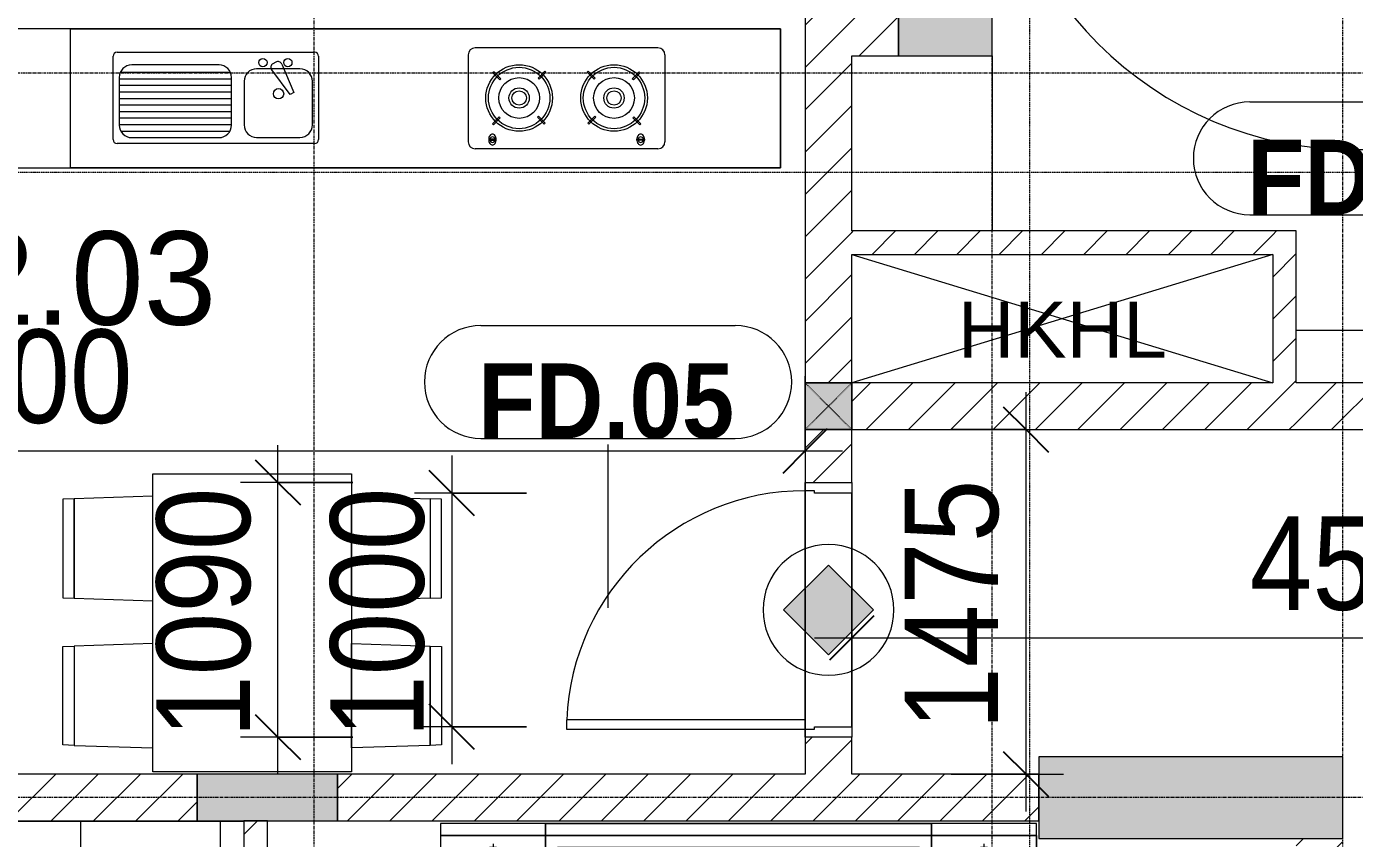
# Model space of a CAD drawing. Header units: millimetres. Extents: x 962 to 239635, y -15958 to 82755.
# Drawn here: x 172573 to 178253, y 69762 to 73237 of the extents above; entities that cross this region are included whole.
import ezdxf

# ---------------------------------------------------------------- set-up
doc = ezdxf.new("R2010")
doc.units = ezdxf.units.MM
for name, pattern in [('Dash', [6, 3, -3]), ('Dash Dot 3_16_', [7.9375, 4.7625, -1.5875, 0, -1.5875]), ('Grid Line', [22.225, 12.7, -3.175, 3.175, -3.175])]:
    doc.linetypes.add(name, pattern=pattern)
for name, color, linetype, lineweight in [('0-1', 7, 'Continuous', 5), ('0-2', 250, 'Continuous', 9), ('A-ANNO-DIMS', 211, 'Continuous', 9), ('A-ANNO-DIMS-160', 211, 'Continuous', 9), ('A-ANNO-NOTE', 131, 'Continuous', 9), ('A-AREA-IDEN', 2, 'Continuous', 9), ('A-DETL-GENF-2', 1, 'Continuous', 9), ('A-DETL-THIN-1', 151, 'Continuous', 9), ('A-DOOR-4', 1, 'Continuous', 9), ('A-DOOR-FRAM-1', 1, 'Continuous', 9), ('A-DOOR-IDEN', 31, 'Continuous', 9), ('A-FLOR-1', 250, 'Continuous', 9), ('A-FLOR-2', 9, 'Continuous', 9), ('A-WALL', 113, 'Continuous', 9), ('A-WALL-1', 253, 'Continuous', 18), ('A-WALL-3', 113, 'Continuous', 18), ('A-WALL-PATT-1', 10, 'Continuous', 9), ('A-WALL-PATT-2', 111, 'Continuous', 9), ('G-ANNO-SYMB-1', 111, 'Dash Dot 3_16_', 18), ('G-ANNO-TEXT-1', 7, 'Continuous', 9), ('G-IMPT-1', 254, 'Continuous', 9), ('I-FURN', 30, 'Continuous', 9), ('I-FURN-1', 254, 'Continuous', 9), ('S-COLS', 52, 'Continuous', 9), ('S-COLS-1', 52, 'Continuous', 5), ('S-COLS-2', 7, 'Continuous', 18), ('S-COLS-5', 52, 'Dash', 9), ('S-COLS-6', 52, 'Continuous', 18), ('S-COLS-HDLN', 52, 'Dash', 9), ('S-GRID-1', 1, 'Grid Line', 9)]:
    doc.layers.add(name, color=color, linetype=linetype, lineweight=lineweight)
doc.styles.add('Arial_10', font='arial_0.ttf', dxfattribs={"height": 240})
doc.styles.add('Arial_11', font='arial_0.ttf', dxfattribs={"height": 400})
doc.styles.add('Arial_B_6', font='arialbd_0.ttf', dxfattribs={"width": 0.9, "height": 320})
doc.styles.add('UTM Avo', font='UTM Avo.ttf', dxfattribs={"width": 0.9, "height": 400})
doc.dimstyles.new('1_Dim_chi_tiet_2_5', dxfattribs={"dimscale": 304.8, "dimtxt": 399.720379, "dimasz": 0.629921, "dimexe": 0.524934, "dimexo": 0.0625, "dimgap": 0.052493, "dimtad": 1, "dimdec": 0, "dimrnd": 5, "dimzin": 0, "dimdsep": 46, "dimtxsty": 'UTM Avo', "dimblk1": 'OBLIQUE', "dimblk2": 'OBLIQUE', "dimsah": 1, "dimcen": 0.09, "dimdle": 0.524934, "dimazin": 0, "dimtfac": 1, "dimtdec": 4, "dimtix": 1, "dimtmove": 0, "dimatfit": 3, "dimfxl": 1.049869, "dimfxlon": 1, "dimtvp": 1, "dimtolj": 1, "dimtzin": 0, "dimarcsym": 2})
doc.dimstyles.new('1_Dim_chi_tiet_2_5_1', dxfattribs={"dimscale": 304.8, "dimtxt": 399.720379, "dimasz": 0.629921, "dimexe": 0.524934, "dimexo": 0.0625, "dimgap": 0.052493, "dimtad": 1, "dimdec": 0, "dimrnd": 5, "dimzin": 0, "dimdsep": 46, "dimtxsty": 'UTM Avo', "dimblk1": 'OBLIQUE', "dimblk2": 'OBLIQUE', "dimsah": 1, "dimcen": 0.09, "dimdle": 0.524934, "dimazin": 0, "dimtfac": 1, "dimtdec": 4, "dimtix": 1, "dimtmove": 0, "dimatfit": 3, "dimfxl": 1.049869, "dimfxlon": 1, "dimtvp": 1, "dimtolj": 1, "dimtzin": 0, "dimarcsym": 2})
pattern_1 = [(45, (61750.9, 0), (-90.50967, 90.50967), [])]

# ---------------------------------------------------------------- blocks, each defined once
blk = doc.blocks.new('NCV_TKTC_KET CAU_rvt-1-TKCS_MB TẦNG 2')
at = {"layer": 'S-COLS-1'}
for points in [[(114952.6, 73111.9), (114952.6, 73311.9), (114552.6, 73311.9), (114552.6, 73111.9)], [(116452.6, 69761.9), (116452.6, 70111.9), (115152.6, 70111.9), (115152.6, 69761.9), (115761.3, 69761.9)], [(112152.6, 69836.9), (112152.6, 70036.9), (111552.6, 70036.9), (111552.6, 69836.9)]]:
    blk.add_hatch(color=256, dxfattribs=at).paths.add_polyline_path(points)
at = {"layer": 'A-FLOR-1'}
for p, q in [((114952.6, 73111.9), (114952.6, 72361.9)), ((116252.6, 71936.9), (118252.6, 71936.9)), ((108152.6, 69835.3), (111052.6, 69835.3)), ((111052.6, 69835.3), (111652.6, 69835.3)), ((111652.6, 69835.3), (111752.1, 69835.3)), ((111752.1, 69835.3), (111752.1, 68238.1))]:
    blk.add_line(p, q, dxfattribs=at)
at = {"layer": 'S-COLS-2'}
for p, q in [((114552.6, 73311.9), (114552.6, 73111.9)), ((114952.6, 73111.9), (114952.6, 73311.9)), ((114552.6, 73111.9), (114952.6, 73111.9)), ((116452.6, 70111.9), (115152.6, 70111.9)), ((115152.6, 70111.9), (115152.6, 69761.9)), ((116452.6, 69761.9), (116452.6, 70111.9)), ((111552.6, 70036.9), (111552.6, 69836.9)), ((112152.6, 70036.9), (111552.6, 70036.9)), ((112152.6, 69836.9), (112152.6, 70036.9)), ((111552.6, 69836.9), (112152.6, 69836.9)), ((115152.6, 69761.9), (116452.6, 69761.9))]:
    blk.add_line(p, q, dxfattribs=at)
blk = doc.blocks.new('GIUONG NGU-2TAB-1600x2000 - GIUONG NGU-2TAB-1600x2000-885815-TKCS_MB TẦNG 2')
at = {"layer": 'I-FURN-1'}
for p, q in [((458.5, 0), (8.5, 0)), ((8.5, 0), (8.5, -50)), ((458.5, -50), (458.5, 0)), ((2108.2, 0), (458.5, 0)), ((458.5, 0), (458.5, -50)), ((458.5, 0), (2108.2, 0)), ((2108.2, -50), (2108.2, 0)), ((458.5, -50), (8.5, -50)), ((8.5, -50), (8.5, -450.3)), ((8.5, -50), (458.5, -50)), ((458.5, -50), (8.5, -50)), ((8.5, -50), (8.5, -450.3)), ((458.5, -450.3), (458.5, -50)), ((2108.2, -50), (458.5, -50)), ((458.5, -50), (458.5, -1938.9)), ((458.5, -50), (2108.2, -50)), ((458.5, -1938.9), (458.5, -50)), ((458.5, -450.3), (458.5, -50)), ((458.5, -50), (2108.2, -50)), ((2558.2, 0), (2108.2, 0)), ((2108.2, 0), (2108.2, -50)), ((2558.2, -50), (2108.2, -50)), ((2108.2, -50), (2108.2, -450.3)), ((2108.2, -1938.9), (2108.2, -50)), ((2108.2, -50), (2558.2, -50)), ((2108.2, -50), (2558.2, -50)), ((2108.2, -450.3), (2108.2, -50)), ((2108.2, -50), (2108.2, -1938.9)), ((2558.2, -50), (2558.2, 0)), ((2558.2, -450.3), (2558.2, -50)), ((2558.2, -50), (2558.2, -450.3)), ((233.5, -86.8), (233.5, -413.5)), ((508.5, -100), (2058.2, -100)), ((508.5, -1938.9), (508.5, -100)), ((2058.2, -100), (2058.2, -1938.9)), ((2333.2, -86.8), (2333.2, -413.5)), ((120.2, -250.2), (346.8, -250.2)), ((2446.5, -250.2), (2219.8, -250.2)), ((8.5, -450.3), (458.5, -450.3)), ((8.5, -450.3), (458.5, -450.3)), ((2108.2, -450.3), (2558.2, -450.3)), ((2558.2, -450.3), (2108.2, -450.3)), ((1997.1, -2000), (569.6, -2000)), ((569.6, -2050), (1997.1, -2050)), ((1997.1, -2050), (569.6, -2050))]:
    blk.add_line(p, q, dxfattribs=at)
for centre in [(233.5, -250.2), (2333.2, -250.2)]:
    blk.add_circle(centre, 150.7, dxfattribs=at)
for centre, radius, start, end in [((569.6, -1938.9), 111.1, 180, 270), ((569.6, -1938.9), 111.1, 180, 270), ((569.6, -1938.9), 61.1, 180, 270), ((1997.1, -1938.9), 111.1, 270, 360), ((1997.1, -1938.9), 61.1, 270, 0), ((1997.1, -1938.9), 111.1, 270, 0)]:
    blk.add_arc(centre, radius, start, end, dxfattribs=at)
blk = doc.blocks.new('MAY GIAT - MAY GIAT_dwg-V18-TKCS_MB TẦNG 2')
at = {"layer": 'G-IMPT-1', "flags": 128}
blk.add_lwpolyline([(5, 596.2), (5, 2.3), (605, 2.3), (605, 596.2)], dxfattribs=at)
blk = doc.blocks.new('MAY GIAT - MAY GIAT-V60-TKCS_MB TẦNG 2')
at = {"layer": 'I-FURN-1'}
for p, q in [((5, 596.2), (5, 2.3)), ((605, 2.3), (605, 596.2)), ((5, 2.3), (605, 2.3))]:
    blk.add_line(p, q, dxfattribs=at)
blk.add_blockref('MAY GIAT - MAY GIAT_dwg-V18-TKCS_MB TẦNG 2', (0, 0))
blk = doc.blocks.new('HE BEP A1 - HE BEP A 2-885810-TKCS_MB TẦNG 2')
at = {"layer": 'I-FURN'}
for p, q in [((662.4, 594.4), (0, 594.4)), ((0, 594.4), (0, 0)), ((662.4, 0), (662.4, 594.4)), ((662.4, 594.4), (3700, 594.4)), ((662.4, 0), (662.4, 594.4)), ((3700, 594.4), (3700, 0)), ((3700, 594.4), (3700, 0)), ((3175.6, 513.2), (2394, 513.2)), ((844.9, 120.7), (844.9, 476.9)), ((862.4, 494.4), (1706.9, 494.4)), ((1724.4, 476.9), (1724.4, 120.7)), ((2364, 483.2), (2364, 111.2)), ((3205.6, 483.2), (3205.6, 111.2)), ((876.4, 408.9), (1346.8, 408.9)), ((1298.3, 440.1), (924.9, 440.1)), ((1644.4, 423.2), (1459, 423.2)), ((1602.7, 313.4), (1523.8, 418.4)), ((1541.1, 452.3), (1528.6, 445.1)), ((1566.6, 443.1), (1618.1, 322.3)), ((2474.5, 410.3), (2470.1, 405.9)), ((2470.1, 405.9), (2499.2, 376.7)), ((2503.6, 381.1), (2474.5, 410.3)), ((2692.1, 413), (2663, 383.9)), ((2667.3, 379.5), (2696.5, 408.6)), ((2696.5, 408.6), (2692.1, 413)), ((2873.2, 408.6), (2877.5, 413)), ((2902.3, 379.5), (2873.2, 408.6)), ((2877.5, 413), (2906.7, 383.9)), ((3066, 381.1), (3095.1, 410.3)), ((3099.5, 405.9), (3070.4, 376.7)), ((3095.1, 410.3), (3099.5, 405.9)), ((871.5, 386.8), (871.5, 182.3)), ((871.5, 380.9), (1351.6, 380.9)), ((871.5, 352.9), (1351.6, 352.9)), ((1351.6, 182.3), (1351.6, 386.8)), ((1405.6, 369.9), (1405.6, 183.2)), ((1697.8, 183.2), (1697.8, 369.9)), ((2499.2, 376.7), (2503.6, 381.1)), ((2663, 383.9), (2667.3, 379.5)), ((2906.7, 383.9), (2902.3, 379.5)), ((3070.4, 376.7), (3066, 381.1)), ((871.5, 324.9), (1351.6, 324.9)), ((871.5, 296.9), (1351.6, 296.9)), ((1618.1, 322.3), (1602.7, 313.4)), ((871.5, 268.9), (1351.6, 268.9)), ((871.5, 240.9), (1351.6, 240.9)), ((871.5, 212.9), (1351.6, 212.9)), ((871.5, 184.9), (1351.6, 184.9)), ((2467.4, 188.3), (2496.5, 217.4)), ((2471.8, 183.9), (2467.4, 188.3)), ((2500.9, 213), (2471.8, 183.9)), ((2496.5, 217.4), (2500.9, 213)), ((2660.2, 215.8), (2664.6, 220.2)), ((2689.3, 186.7), (2660.2, 215.8)), ((2664.6, 220.2), (2693.7, 191.1)), ((2693.7, 191.1), (2689.3, 186.7)), ((2905, 220.2), (2875.9, 191.1)), ((2875.9, 191.1), (2880.3, 186.7)), ((2880.3, 186.7), (2909.4, 215.8)), ((2909.4, 215.8), (2905, 220.2)), ((3073.1, 217.4), (3068.7, 213)), ((3068.7, 213), (3097.9, 183.9)), ((3102.3, 188.3), (3073.1, 217.4)), ((3097.9, 183.9), (3102.3, 188.3)), ((877.9, 156.9), (1345.2, 156.9)), ((924.9, 128.9), (1298.3, 128.9)), ((1459, 129.9), (1644.4, 129.9)), ((2451.6, 122.3), (2451.6, 118.3)), ((2484.1, 122.3), (2451.6, 122.3)), ((2451.6, 118.3), (2484.1, 118.3)), ((2484.1, 118.3), (2484.1, 122.3)), ((3085.5, 118.3), (3085.5, 122.3)), ((3085.5, 122.3), (3118, 122.3)), ((3118, 118.3), (3085.5, 118.3)), ((3118, 122.3), (3118, 118.3)), ((1706.9, 103.2), (862.4, 103.2)), ((3175.6, 81.2), (2394, 81.2)), ((0, 0), (662.4, 0)), ((3700, 0), (662.4, 0))]:
    blk.add_line(p, q, dxfattribs=at)
for centre, radius in [((1485.9, 449.9), 17.8), ((1592.6, 449.9), 17.8), ((2581.9, 298.5), 142.6), ((2581.9, 298.5), 131.3), ((2987.7, 298.5), 142.6), ((2987.7, 298.5), 131.3), ((2581.9, 298.5), 87.2), ((2581.9, 298.5), 43.6), ((2987.7, 298.5), 87.2), ((2987.7, 298.5), 43.6), ((1552.8, 316.6), 22.2), ((2581.9, 298.5), 30.9), ((2987.7, 298.5), 30.9)]:
    blk.add_circle(centre, radius, dxfattribs=at)
for centre, radius, start, end in [((2394, 483.2), 30, 90, 180), ((3175.6, 483.2), 30, 360, 90), ((862.4, 476.9), 17.5, 90, 180), ((1549.9, 436.9), 17.8, 20.5379, 119.9521), ((1706.9, 476.9), 17.5, 0, 90), ((924.9, 386.8), 53.3, 90, 180), ((1298.3, 386.8), 53.3, 360, 90), ((1459, 369.9), 53.3, 90, 180), ((1537.5, 429.7), 17.8, 119.9521, 219.4618), ((1644.4, 369.9), 53.3, 360, 90), ((924.9, 182.3), 53.3, 180, 270), ((1298.3, 182.3), 53.3, 270, 360), ((1459, 183.2), 53.3, 180, 270), ((1644.4, 183.2), 53.3, 270, 360), ((862.4, 120.7), 17.5, 180, 270), ((1706.9, 120.7), 17.5, 270, 360), ((2485.1, 120.7), 33.5, 163.9419, 180), ((2485.1, 120.7), 33.5, 180, 196.0581), ((2476.6, 123.1), 24.7, 145.204, 163.9419), ((2467.8, 120.3), 11.6, 9.9102, 170.0898), ((2467.8, 120.3), 11.6, 189.7177, 350.2823), ((2471.3, 126.9), 18.1, 120.7976, 145.204), ((2467.9, 132.6), 11.5, 90, 120.7976), ((2467.9, 132.6), 11.5, 59.2024, 90), ((2464.5, 126.9), 18.1, 34.796, 59.2024), ((2459.1, 123.1), 24.7, 16.0581, 34.796), ((2450.6, 120.7), 33.5, 0, 16.0581), ((2450.6, 120.7), 33.5, 343.9419, 0), ((3119, 120.7), 33.5, 163.9419, 180), ((3119, 120.7), 33.5, 180, 196.0581), ((3110.5, 123.1), 24.7, 145.204, 163.9419), ((3105.2, 126.9), 18.1, 120.7976, 145.204), ((3101.8, 120.3), 11.6, 9.9102, 170.0898), ((3101.8, 120.3), 11.6, 189.7177, 350.2823), ((3101.8, 132.6), 11.5, 90, 120.7976), ((3101.8, 132.6), 11.5, 59.2024, 90), ((3098.4, 126.9), 18.1, 34.796, 59.2024), ((3093, 123.1), 24.7, 16.0581, 34.796), ((3084.5, 120.7), 33.5, 0, 16.0581), ((3084.5, 120.7), 33.5, 343.9419, 0), ((2394, 111.2), 30, 180, 270), ((2476.6, 118.2), 24.7, 196.0581, 214.796), ((2471.3, 114.5), 18.1, 214.796, 239.2024), ((2467.9, 108.8), 11.5, 239.2024, 270), ((2467.9, 108.8), 11.5, 270, 300.7976), ((2464.5, 114.5), 18.1, 300.7976, 325.204), ((2459.1, 118.2), 24.7, 325.204, 343.9419), ((3110.5, 118.2), 24.7, 196.0581, 214.796), ((3105.2, 114.5), 18.1, 214.796, 239.2024), ((3101.8, 108.8), 11.5, 239.2024, 270), ((3101.8, 108.8), 11.5, 270, 300.7976), ((3098.4, 114.5), 18.1, 300.7976, 325.204), ((3093, 118.2), 24.7, 325.204, 343.9419), ((3175.6, 111.2), 30, 270, 0)]:
    blk.add_arc(centre, radius, start, end, dxfattribs=at)
at = {"layer": 'I-FURN-1'}
for p, q in [((3700, 594.4), (0, 594.4)), ((0, 594.4), (0, 0)), ((3700, 0), (3700, 594.4)), ((0, 0), (3700, 0))]:
    blk.add_line(p, q, dxfattribs=at)
blk = doc.blocks.new('RES_BAN AN 1 - RES_BAN AN 1-885813-TKCS_MB TẦNG 2')
at = {"layer": 'I-FURN-1'}
for p, q in [((-425, 1275), (425, 1275)), ((-425, 0), (-425, 1275)), ((425, 1275), (425, 0)), ((-761.9, 1168.8), (-809.6, 1167.2)), ((-809.6, 1167.2), (-809.6, 745.3)), ((-425, 1180), (-761.9, 1168.8)), ((-761.9, 1168.8), (-761.9, 743.8)), ((-761.9, 743.8), (-761.9, 1168.8)), ((-425, 732.5), (-425, 1180)), ((425, 1180), (761.9, 1168.8)), ((425, 732.5), (425, 1180)), ((761.9, 1168.8), (761.9, 743.8)), ((761.9, 1168.8), (761.9, 743.8)), ((809.6, 1167.2), (761.9, 1168.8)), ((809.6, 745.3), (809.6, 1167.2)), ((-809.6, 745.3), (-761.9, 743.8)), ((-761.9, 743.8), (-425, 732.5)), ((761.9, 743.8), (425, 732.5)), ((761.9, 743.8), (809.6, 745.3)), ((-809.6, 536.9), (-761.9, 538.5)), ((-809.6, 115.1), (-809.6, 536.9)), ((-425, 549.7), (-761.9, 538.5)), ((-761.9, 538.5), (-761.9, 113.5)), ((-761.9, 538.5), (-761.9, 113.5)), ((-425, 102.3), (-425, 549.7)), ((425, 549.7), (761.9, 538.5)), ((425, 102.3), (425, 549.7)), ((761.9, 538.5), (761.9, 113.5)), ((761.9, 538.5), (809.6, 536.9)), ((761.9, 113.5), (761.9, 538.5)), ((809.6, 536.9), (809.6, 115.1)), ((-761.9, 113.5), (-809.6, 115.1)), ((809.6, 115.1), (761.9, 113.5)), ((-761.9, 113.5), (-425, 102.3)), ((761.9, 113.5), (425, 102.3)), ((425, 0), (-425, 0))]:
    blk.add_line(p, q, dxfattribs=at)
blk = doc.blocks.new('NCV_TKTC_TANG 2_rvt-1-TKCS_MB TẦNG 2')
at = {"layer": 'A-WALL-PATT-1'}
h = blk.add_hatch(dxfattribs=at)
h.set_pattern_fill('FP_1', color=256, style=0, pattern_type=2)
h.set_pattern_definition([(45, (0, 0), (-90.50967, 90.50967), [])])
h.paths.add_polyline_path([(111852.6, 64936.9), (111852.6, 65837.4), (111752.6, 65837.4), (111752.6, 65036.9), (111852.5, 65036.9), (111852.5, 64936.9)])
h.paths.add_polyline_path([(111852.6, 66637.4), (111852.6, 66937), (111752.6, 66937), (111752.6, 66637.4)])
h.paths.add_polyline_path([(111752.6, 67837), (111852.6, 67837), (111852.6, 68136.9), (111752.6, 68136.9), (111752.6, 68060.4)])
h.paths.add_polyline_path([(111852.6, 68336.9), (111852.6, 68737), (111752.6, 68737), (111752.6, 68336.9), (111772.6, 68336.9)])
h.paths.add_polyline_path([(111852.6, 69637), (111852.6, 69836.9), (111752.6, 69836.9), (111752.6, 69637)])
at = {"layer": 'A-FLOR-2'}
for p, q in [((114152.4, 71277.4), (114152.4, 70187.4)), ((114152.6, 70230.3), (114152.6, 71250.3)), ((114352.4, 70240.3), (114352.4, 71240.3))]:
    blk.add_line(p, q, dxfattribs=at)
at = {"layer": 'A-WALL-1'}
for p, q in [((111852.6, 69836.9), (111752.6, 69836.9)), ((111752.6, 69836.9), (111752.6, 69637)), ((111852.6, 69637), (111852.6, 69836.9))]:
    blk.add_line(p, q, dxfattribs=at)
at = {"layer": 'I-FURN-1'}
for name, p in [('HE BEP A1 - HE BEP A 2-885810-TKCS_MB TẦNG 2', (110347.5, 72632.6)), ('RES_BAN AN 1 - RES_BAN AN 1-885813-TKCS_MB TẦNG 2', (111787.5, 70046.9)), ('MAY GIAT - MAY GIAT-V60-TKCS_MB TẦNG 2', (111047.6, 69240.7)), ('GIUONG NGU-2TAB-1600x2000 - GIUONG NGU-2TAB-1600x2000-885815-TKCS_MB TẦNG 2', (112584.3, 69825.3))]:
    blk.add_blockref(name, p, dxfattribs=at)
blk = doc.blocks.new('G1_SOF - BO TRU - 200x200-3052401-TKCS_MB TẦNG 2')
at = {"layer": 'S-COLS-HDLN'}
for p, q in [((-100, -100), (100, 100)), ((100, -100), (-100, 100))]:
    blk.add_line(p, q, dxfattribs=at)
blk = doc.blocks.new('FD_05 - FD_05-1000x2200mm-835433-TKCS_MB TẦNG 2')
at = {"layer": 'A-DETL-GENF-2'}
for p, q in [((510, -100), (470, -100)), ((470, -100), (470, -1120)), ((510, -1120), (510, -100)), ((470, -1120), (510, -1120))]:
    blk.add_line(p, q, dxfattribs=at)
blk.add_arc((510, -100), 1020, 180, 267.7525, dxfattribs=at)
at = {"layer": 'A-DOOR-FRAM-1'}
for p, q in [((-545, 100), (-500, 100)), ((-545, -100), (-545, 100)), ((-500, 100), (-500, -60)), ((500, 100), (545, 100)), ((500, -60), (500, 100)), ((545, 100), (545, -100)), ((-510, -100), (-545, -100)), ((-500, -60), (-510, -60)), ((-510, -60), (-510, -100)), ((510, -60), (500, -60)), ((510, -100), (510, -60)), ((545, -100), (510, -100))]:
    blk.add_line(p, q, dxfattribs=at)
blk = doc.blocks.new('HDNDCT_GHI CHÚ CỬA CHỐNG CHÁY EI30 - HDNDCT_GHI CHÚ CỬA CHỐNG CHÁY EI30-2461928-TKCS_MB TẦNG 2')
at = {"layer": 'A-ANNO-NOTE'}
blk.add_hatch(color=256, dxfattribs=at).paths.add_polyline_path([(-1.2, 0), (0, 1.2), (1.2, 0), (0, -1.2)])
for p, q in [((0, 1.2), (-1.2, 0)), ((1.2, 0), (0, 1.2)), ((-1.2, 0), (0, -1.2)), ((0, -1.2), (1.2, 0))]:
    blk.add_line(p, q, dxfattribs=at)
for start, end in [(360, 180), (180, 360)]:
    blk.add_arc((0, 0), 1.75, start, end, dxfattribs=at)
blk = doc.blocks.new('STN_Door Tag - STN_Door Tag-1788670-TKCS_MB TẦNG 2')
at = {"layer": 'A-DOOR-IDEN'}
for p, q in [((-3.37, 1.495), (3.431, 1.495)), ((-3.37, -1.524), (3.431, -1.524))]:
    blk.add_line(p, q, dxfattribs=at)
for centre, start, end in [((-3.37, -0.015), 90, 270), ((3.431, -0.015), 270, 90)]:
    blk.add_arc(centre, 1.509, start, end, dxfattribs=at)
blk = doc.blocks.new('DIMBLOCK189-TKCS_MB TẦNG 2')
at = {"layer": 'A-ANNO-DIMS-160'}
for p, q in [((173648.9, 70035.3), (173648.9, 71445.3)), ((173968.9, 71285.3), (173488.9, 71285.3)), ((173648.9, 71285.3), (173968.9, 71285.3)), ((173968.9, 70195.3), (173488.9, 70195.3)), ((173648.9, 70195.3), (173968.9, 70195.3))]:
    blk.add_line(p, q, dxfattribs=at)
at = {"layer": 'A-ANNO-DIMS-160', "lineweight": 25}
for p, q in [((173648.9, 71285.3), (173552.9, 71381.3)), ((173648.9, 71285.3), (173744.9, 71189.3)), ((173648.9, 70195.3), (173552.9, 70291.3)), ((173648.9, 70195.3), (173744.9, 70099.3))]:
    blk.add_line(p, q, dxfattribs=at)
at = {"layer": 'A-ANNO-DIMS-160', "color": 0, "insert": (173129.2, 70192.5), "char_height": 400, "width": 1314.636, "attachment_point": 1, "rotation": 90, "line_spacing_factor": 1.110334, "style": 'UTM Avo'}
blk.add_mtext('1090', dxfattribs=at)
blk = doc.blocks.new('_Oblique')
at = {"color": 0, "linetype": 'ByBlock', "lineweight": -2}
blk.add_line((-0.5, -0.5), (0.5, 0.5), dxfattribs=at)
blk = doc.blocks.new('DIMBLOCK190-TKCS_MB TẦNG 2')
at = {"layer": 'A-ANNO-DIMS-160'}
for p, q in [((174392.1, 71400.3), (174392.1, 70080.3)), ((174712.1, 71240.3), (174232.1, 71240.3)), ((174392.1, 71240.3), (174712.1, 71240.3)), ((174712.1, 70240.3), (174232.1, 70240.3)), ((174392.1, 70240.3), (174712.1, 70240.3))]:
    blk.add_line(p, q, dxfattribs=at)
at = {"layer": 'A-ANNO-DIMS-160', "lineweight": 25}
for p, q in [((174392.1, 71240.3), (174296.1, 71336.3)), ((174392.1, 71240.3), (174488.1, 71144.3)), ((174392.1, 70240.3), (174296.1, 70336.3)), ((174392.1, 70240.3), (174488.1, 70144.3))]:
    blk.add_line(p, q, dxfattribs=at)
at = {"layer": 'A-ANNO-DIMS-160', "color": 0, "insert": (173872.4, 70192.5), "char_height": 400, "width": 1314.636, "attachment_point": 1, "rotation": 90, "line_spacing_factor": 1.110334, "style": 'UTM Avo'}
blk.add_mtext('1000', dxfattribs=at)
blk = doc.blocks.new('DIMBLOCK248-TKCS_MB TẦNG 2')
at = {"layer": 'A-ANNO-DIMS-160'}
for p, q in [((176848.4, 69876.9), (176848.4, 71671.9)), ((176528.4, 71511.9), (177008.4, 71511.9)), ((176848.4, 71511.9), (176528.4, 71511.9)), ((176528.4, 70036.9), (177008.4, 70036.9)), ((176848.4, 70036.9), (176528.4, 70036.9))]:
    blk.add_line(p, q, dxfattribs=at)
at = {"layer": 'A-ANNO-DIMS-160', "lineweight": 25}
for p, q in [((176848.4, 71511.9), (176752.4, 71607.9)), ((176848.4, 71511.9), (176944.4, 71415.9)), ((176848.4, 70036.9), (176752.4, 70132.9)), ((176848.4, 70036.9), (176944.4, 69940.9))]:
    blk.add_line(p, q, dxfattribs=at)
at = {"layer": 'A-ANNO-DIMS-160', "color": 0, "insert": (176328.7, 70226.7), "char_height": 400, "width": 1314.636, "attachment_point": 1, "rotation": 90, "line_spacing_factor": 1.110334, "style": 'UTM Avo'}
blk.add_mtext('1475', dxfattribs=at)
blk = doc.blocks.new('DIMBLOCK249-TKCS_MB TẦNG 2')
at = {"layer": 'A-ANNO-DIMS-160'}
for p, q in [((176103.5, 70940.6), (176103.5, 70460.6)), ((176103.5, 70620.6), (176103.5, 70940.6)), ((180603.4, 70940.6), (180603.4, 70460.6)), ((180603.4, 70620.6), (180603.4, 70940.6)), ((175943.5, 70620.6), (180763.4, 70620.6))]:
    blk.add_line(p, q, dxfattribs=at)
at = {"layer": 'A-ANNO-DIMS-160', "lineweight": 25}
for p, q in [((176103.5, 70620.6), (176199.5, 70716.6)), ((180603.4, 70620.6), (180699.4, 70716.6)), ((176103.5, 70620.6), (176007.5, 70524.6)), ((180603.4, 70620.6), (180507.4, 70524.6))]:
    blk.add_line(p, q, dxfattribs=at)
at = {"layer": 'A-ANNO-DIMS-160', "color": 0, "insert": (177805.7, 71140.3), "char_height": 400, "width": 1314.636, "attachment_point": 1, "line_spacing_factor": 1.110334, "style": 'UTM Avo'}
blk.add_mtext('4500', dxfattribs=at)
blk = doc.blocks.new('DIMBLOCK307-TKCS_MB TẦNG 2')
at = {"layer": 'A-ANNO-DIMS-160'}
for p, q in [((169103.5, 71740.6), (169103.5, 71260.6)), ((169103.5, 71420.6), (169103.5, 71740.6)), ((175903.5, 71740.6), (175903.5, 71260.6)), ((175903.5, 71420.6), (175903.5, 71740.6)), ((168943.5, 71420.6), (176063.5, 71420.6))]:
    blk.add_line(p, q, dxfattribs=at)
at = {"layer": 'A-ANNO-DIMS-160', "lineweight": 25}
for p, q in [((169103.5, 71420.6), (169199.5, 71516.6)), ((175903.5, 71420.6), (175999.5, 71516.6)), ((169103.5, 71420.6), (169007.5, 71324.6)), ((175903.5, 71420.6), (175807.5, 71324.6))]:
    blk.add_line(p, q, dxfattribs=at)
at = {"layer": 'A-ANNO-DIMS-160', "color": 0, "insert": (171955.7, 71940.3), "char_height": 400, "width": 1314.636, "attachment_point": 1, "line_spacing_factor": 1.110334, "style": 'UTM Avo'}
blk.add_mtext('6800', dxfattribs=at)

msp = doc.modelspace()

# ---------------------------------------------------------------- hatches: boundary and pattern name
at = {"layer": 'A-WALL-PATT-2'}
h = msp.add_hatch(dxfattribs=at)
h.set_pattern_fill('FP_1', color=256, style=0, pattern_type=2)
h.set_pattern_definition(pattern_1)
h.paths.add_polyline_path([(176103.5, 70036.9), (176103.5, 70195.3), (175903.5, 70195.3), (175903.5, 70036.9)])
h.paths.add_polyline_path([(176103.5, 71285.3), (176103.5, 71511.9), (175903.5, 71511.9), (175903.5, 71285.3)])
h.paths.add_polyline_path([(176103.5, 71711.9), (176103.5, 74516.9), (175903.5, 74516.9), (175903.5, 71711.9)])
h = msp.add_hatch(dxfattribs=at)
h.set_pattern_fill('FP_1', color=256, style=0, pattern_type=2)
h.set_pattern_definition(pattern_1)
h.paths.add_polyline_path([(176303.5, 73111.9), (176303.5, 73311.9), (176103.5, 73311.9), (176103.5, 73111.9)])
h = msp.add_hatch(dxfattribs=at)
h.set_pattern_fill('FP_1', color=256, style=0, pattern_type=2)
h.set_pattern_definition(pattern_1)
h.paths.add_polyline_path([(176103.5, 72261.9), (177903.5, 72261.9), (177903.5, 72361.9), (176103.5, 72361.9), (176103.5, 72293.1)])
h = msp.add_hatch(dxfattribs=at)
h.set_pattern_fill('FP_1', color=256, style=0, pattern_type=2)
h.set_pattern_definition(pattern_1)
h.paths.add_polyline_path([(178003.5, 71711.9), (178003.5, 72361.9), (177903.5, 72361.9), (177903.5, 71711.9)])
h = msp.add_hatch(dxfattribs=at)
h.set_pattern_fill('FP_1', color=256, style=0, pattern_type=2)
h.set_pattern_definition(pattern_1)
h.paths.add_polyline_path([(176103.5, 71511.9), (178003.5, 71511.9), (178003.5, 71711.9), (176103.5, 71711.9)])
h = msp.add_hatch(dxfattribs=at)
h.set_pattern_fill('FP_1', color=256, style=0, pattern_type=2)
h.set_pattern_definition(pattern_1)
h.paths.add_polyline_path([(179013.4, 71511.9), (179013.4, 71711.9), (178003.5, 71711.9), (178003.5, 71511.9)])
h.paths.add_polyline_path([(180603.4, 71511.9), (180603.4, 71711.9), (180303.4, 71711.9), (180303.4, 71511.9)])
h = msp.add_hatch(dxfattribs=at)
h.set_pattern_fill('FP_1', color=256, style=0, pattern_type=2)
h.set_pattern_definition(pattern_1)
h.paths.add_polyline_path([(173303.5, 69836.9), (173303.5, 70036.9), (169903.5, 70036.9), (169903.5, 69836.9), (172675.9, 69836.9)])
h = msp.add_hatch(dxfattribs=at)
h.set_pattern_fill('FP_1', color=256, style=0, pattern_type=2)
h.set_pattern_definition(pattern_1)
h.paths.add_polyline_path([(174288, 69836.9), (176903.5, 69836.9), (176903.5, 70036.9), (173903.5, 70036.9), (173903.5, 69836.9)])
h = msp.add_hatch(dxfattribs=at)
h.set_pattern_fill('FP_1', color=256, style=0, pattern_type=2)
h.set_pattern_definition(pattern_1)
h.paths.add_polyline_path([(178203.5, 61911.9), (178203.5, 62061.9), (178003.5, 62061.9), (178003.5, 61911.9)])
h.paths.add_polyline_path([(178203.5, 63151.9), (178203.5, 64835.3), (178003.5, 64835.3), (178003.5, 63151.9)])
h.paths.add_polyline_path([(178003.5, 65035.3), (178203.5, 65035.3), (178203.5, 69761.9), (178003.5, 69761.9), (178003.5, 65415)])
at = {"layer": 'S-COLS-1'}
msp.add_hatch(color=256, dxfattribs=at).paths.add_polyline_path([(176103.5, 71511.9), (176103.5, 71711.9), (175903.5, 71711.9), (175903.5, 71511.9)])

# ---------------------------------------------------------------- linework, layer by layer
at = {"layer": '0-2'}
for p, q in [((177903.5, 72261.9), (176103.5, 71711.9)), ((176103.5, 72261.9), (177903.5, 71711.9))]:
    msp.add_line(p, q, dxfattribs=at)
at = {"layer": 'A-DETL-THIN-1'}
msp.add_line((178456.3, 72708.1), (178253.1, 72709.4), dxfattribs=at)
msp.add_arc((178253.1, 74259), 1549.6, 180, 270, dxfattribs=at)
at = {"layer": 'A-DOOR-IDEN'}
msp.add_line((175060.6, 70749.3), (175060.6, 71447.9), dxfattribs=at)
at = {"layer": 'A-WALL'}
for p, q in [((175903.5, 71711.9), (176103.5, 71711.9)), ((176103.5, 71711.9), (176103.5, 71511.9)), ((176103.5, 71511.9), (175903.5, 71511.9)), ((175903.5, 70230.3), (175903.5, 71250.3)), ((176103.5, 71240.3), (176103.5, 70240.3))]:
    msp.add_line(p, q, dxfattribs=at)
at = {"layer": 'A-WALL-3'}
for p, q in [((175903.5, 74516.9), (175903.5, 71711.9)), ((176303.5, 73111.9), (176303.5, 73311.9)), ((176103.5, 72361.9), (176103.5, 73111.9)), ((176103.5, 73111.9), (176303.5, 73111.9)), ((178003.5, 72361.9), (176103.5, 72361.9)), ((178003.5, 71711.9), (178003.5, 72361.9)), ((176103.5, 72261.9), (177903.5, 72261.9)), ((176103.5, 71711.9), (176103.5, 72261.9)), ((177903.5, 72261.9), (177903.5, 71711.9)), ((177903.5, 71711.9), (176103.5, 71711.9)), ((179013.4, 71711.9), (178003.5, 71711.9)), ((175903.5, 71511.9), (175903.5, 71285.3)), ((176103.5, 71511.9), (179013.4, 71511.9)), ((176103.5, 71285.3), (176103.5, 71511.9)), ((175903.5, 71285.3), (176103.5, 71285.3)), ((175903.5, 70195.3), (175903.5, 70036.9)), ((176103.5, 70195.3), (175903.5, 70195.3)), ((176103.5, 70036.9), (176103.5, 70195.3)), ((173303.5, 70036.9), (169903.5, 70036.9)), ((173303.5, 69836.9), (173303.5, 70036.9)), ((175903.5, 70036.9), (173903.5, 70036.9)), ((173903.5, 70036.9), (173903.5, 69836.9)), ((176903.5, 70036.9), (176103.5, 70036.9)), ((176903.5, 69836.9), (176903.5, 70036.9)), ((169903.5, 69836.9), (173303.5, 69836.9)), ((173903.5, 69836.9), (176903.5, 69836.9))]:
    msp.add_line(p, q, dxfattribs=at)
at = {"layer": 'G-ANNO-SYMB-1'}
for p, q in [((176863.5, 82373.8), (176863.5, 13547.9)), ((90498.7, 72614.1), (196677.7, 72614.1))]:
    msp.add_line(p, q, dxfattribs=at)
at = {"layer": 'S-COLS'}
for p, q in [((176103.5, 71711.9), (175903.5, 71711.9)), ((176103.5, 71511.9), (176103.5, 71711.9)), ((175903.5, 71511.9), (176103.5, 71511.9))]:
    msp.add_line(p, q, dxfattribs=at)
at = {"layer": 'S-COLS-6'}
msp.add_line((175903.5, 71711.9), (175903.5, 71511.9), dxfattribs=at)
at = {"layer": 'S-GRID-1'}
for p, q in [((173803.5, 19351.6), (173803.5, 76542.3)), ((176703.5, 19351.6), (176703.5, 76542.3)), ((178203.5, 19351.6), (178203.5, 76542.3)), ((189415.6, 73036.9), (96253.4, 73036.9)), ((189415.6, 69936.9), (96253.4, 69936.9))]:
    msp.add_line(p, q, dxfattribs=at)

# ---------------------------------------------------------------- block references
at = {"layer": '0-1'}
for name in ['NCV_TKTC_KET CAU_rvt-1-TKCS_MB TẦNG 2', 'NCV_TKTC_TANG 2_rvt-1-TKCS_MB TẦNG 2']:
    msp.add_blockref(name, (61750.9, 0), dxfattribs=at)
at = {"layer": 'A-ANNO-NOTE', "xscale": 160, "yscale": 160, "zscale": 160}
msp.add_blockref('HDNDCT_GHI CHÚ CỬA CHỐNG CHÁY EI30 - HDNDCT_GHI CHÚ CỬA CHỐNG CHÁY EI30-2461928-TKCS_MB TẦNG 2', (176003.5, 70740.3), dxfattribs=at)
at = {"layer": 'A-DOOR-4', "rotation": 270.0000000000001}
msp.add_blockref('FD_05 - FD_05-1000x2200mm-835433-TKCS_MB TẦNG 2', (176003.5, 70740.3), dxfattribs=at)
at = {"layer": 'A-DOOR-IDEN', "xscale": 159.9999999999999, "yscale": 159.9999999999999, "zscale": 159.9999999999999}
for p in [(178344.7, 72675.2), (175055.7, 71718.2)]:
    msp.add_blockref('STN_Door Tag - STN_Door Tag-1788670-TKCS_MB TẦNG 2', p, dxfattribs=at)
at = {"layer": 'S-COLS-5', "rotation": 180}
msp.add_blockref('G1_SOF - BO TRU - 200x200-3052401-TKCS_MB TẦNG 2', (176003.5, 71611.9), dxfattribs=at)

# ---------------------------------------------------------------- texts
at = {"layer": 'A-AREA-IDEN', "insert": (172266.6, 71954.9), "char_height": 400, "width": 2233.6, "attachment_point": 8, "line_spacing_factor": 0.936439, "style": 'Arial_11'}
msp.add_mtext('\\pt8,16,24,32,40,48,56,64,72,80,88,96,104,112,120,128,136,144,152,160,168,176,184,192,200,208,216,224,232,240,248,256;A3.02.03', dxfattribs=at)
at = {"layer": 'A-DOOR-IDEN', "char_height": 320, "width": 1124.64, "attachment_point": 5, "line_spacing_factor": 0.936439, "style": 'Arial_B_6'}
for s, insert in [('\\pt7.2,14.4,21.6,28.8,36,43.2,50.4,57.6,64.8,72,79.2,86.4,93.6,100.8,108,115.2,122.4,129.6,136.8,144,151.2,158.4,165.6,172.8,180,187.2,194.4,201.6,208.8,216,223.2,230.4;FD.01', (178341.4, 72589.9)), ('\\pt7.2,14.4,21.6,28.8,36,43.2,50.4,57.6,64.8,72,79.2,86.4,93.6,100.8,108,115.2,122.4,129.6,136.8,144,151.2,158.4,165.6,172.8,180,187.2,194.4,201.6,208.8,216,223.2,230.4;FD.05', (175052.4, 71632.8))]:
    msp.add_mtext(s, dxfattribs=dict(at, insert=insert))
at = {"layer": 'G-ANNO-TEXT-1', "insert": (177003.5, 71939.5), "char_height": 240, "width": 2350.4, "attachment_point": 5, "line_spacing_factor": 0.936439, "style": 'Arial_10'}
msp.add_mtext('\\pt79.9992,160.0008,240,319.9992,400.0008,480,559.9992,640.0008,720,799.9992,880.0008,960,1039.9992,1120.0008,1200,1279.9992,1360.0008,1440,1519.9992,1600.0008,1680,1759.9992,1840.0008,1920,1999.9992,2080.0008,2160,2239.9992,2320.0008,2400,2479.9992,2560.0008;HKHL', dxfattribs=at)

# ---------------------------------------------------------------- dimensions: what is measured, and where the dimension line sits
at = {"layer": 'A-ANNO-DIMS'}
for base, p1, p2, dimstyle, override, picture, middle in [((175903.5, 71420.6), (169103.5, 71740.6), (175903.5, 71740.6), '1_Dim_chi_tiet_2_5_1', {"dimpost": '<>', "dimfxl": 6800}, 'DIMBLOCK307-TKCS_MB TẦNG 2', (172503.5, 71643.6)), ((180603.4, 70620.6), (176103.5, 70940.6), (180603.4, 70940.6), '1_Dim_chi_tiet_2_5', {"dimpost": '<>', "dimfxl": 4499.928669}, 'DIMBLOCK249-TKCS_MB TẦNG 2', (178353.4, 70843.6))]:
    dim = msp.add_linear_dim(base=base, p1=p1, p2=p2, dimstyle=dimstyle, override=override, dxfattribs=at)
    dim.commit()
    dim.dimension.update_dxf_attribs({"geometry": picture, "text_midpoint": middle})
for base, p1, p2, override, picture, middle in [((176848.4, 71511.9), (176528.4, 70036.9), (176528.4, 71511.9), {"dimpost": '<>', "dimfxl": 1475}, 'DIMBLOCK248-TKCS_MB TẦNG 2', (176628.8, 70774.4)), ((173648.9, 71285.3), (173968.9, 70195.3), (173968.9, 71285.3), {"dimpost": '<>', "dimfxl": 1090}, 'DIMBLOCK189-TKCS_MB TẦNG 2', (173425.9, 70740.3)), ((174392.1, 70240.3), (174712.1, 71240.3), (174712.1, 70240.3), {"dimpost": '<>', "dimfxl": 1000}, 'DIMBLOCK190-TKCS_MB TẦNG 2', (174169.1, 70740.3))]:
    dim = msp.add_linear_dim(base=base, p1=p1, p2=p2, angle=90, dimstyle='1_Dim_chi_tiet_2_5', override=override, dxfattribs=at)
    dim.commit()
    dim.dimension.update_dxf_attribs({"geometry": picture, "text_midpoint": middle})

doc.saveas('drawing.dxf')
